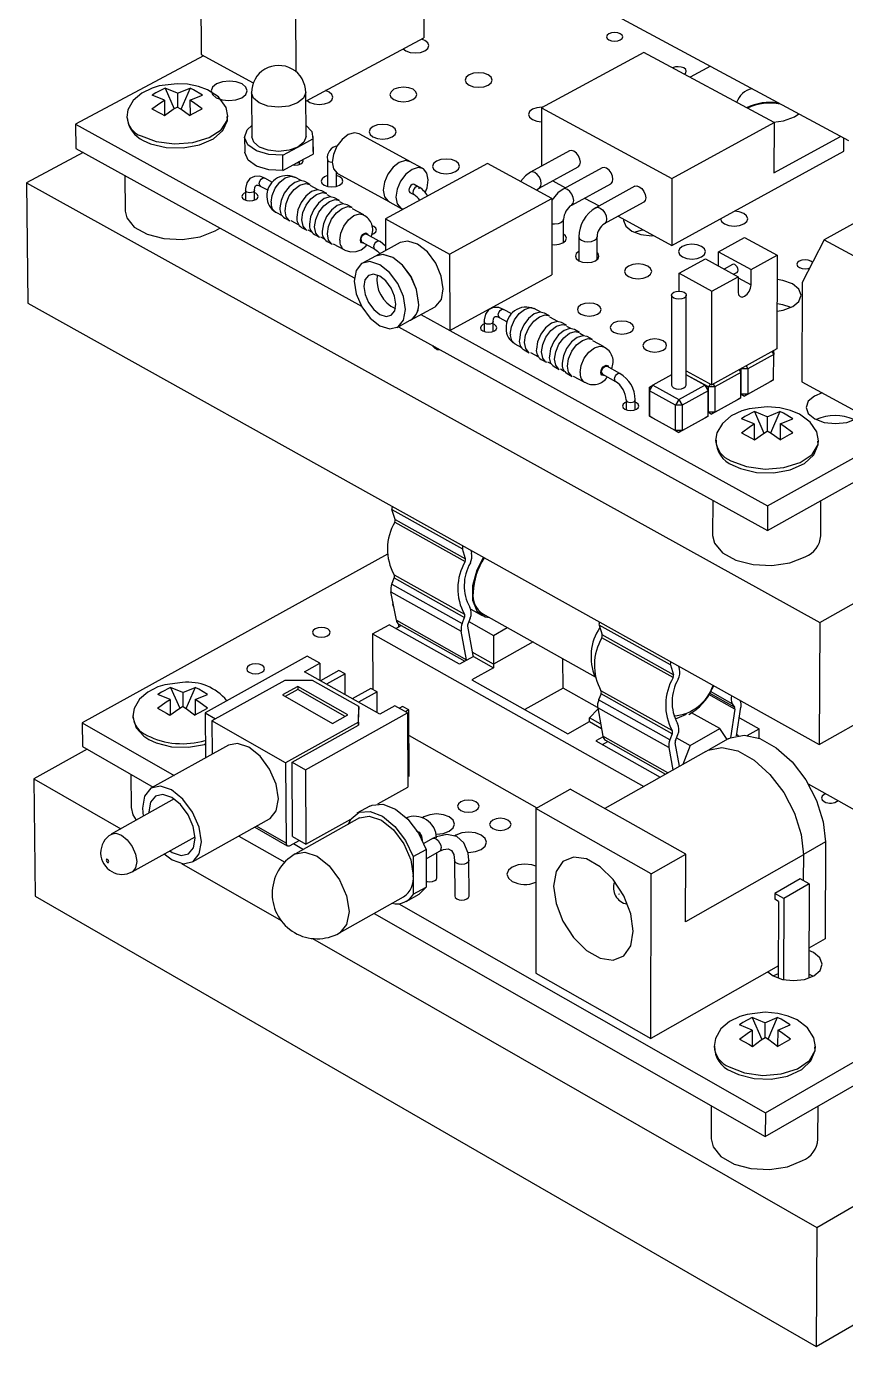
# Model space of a CAD drawing. Extents: x 0 to 155, y 0 to 224.
# Drawn here: x 86.56 to 105.65, y 97.74 to 128.52 of the extents above; entities that cross this region are included whole.
import ezdxf

# ---------------------------------------------------------------- set-up
doc = ezdxf.new("R2010")
doc.units = 0
doc.layers.get('0').update_dxf_attribs({"linetype": 'CONTINUOUS'})

msp = doc.modelspace()

# ---------------------------------------------------------------- linework, layer by layer
at = {"color": 7, "linetype": 'CONTINUOUS'}
for p, q in [((105.73, 125.853), (87.014, 135.939)), ((95.813, 130.544), (95.822, 128.258)), ((90.613, 130.158), (90.632, 127.872)), ((92.832, 128.951), (92.841, 127.468)), ((93.07, 126.78), (95.822, 128.258)), ((95.847, 128.196), (95.765, 128.228)), ((90.688, 127.841), (87.701, 126.246)), ((90.632, 127.872), (91.846, 127.208)), ((100.949, 127.92), (98.565, 126.63)), ((103.985, 126.282), (100.949, 127.92)), ((102.499, 127.594), (102.028, 127.338)), ((89.776, 126.807), (89.49, 126.921)), ((90.077, 126.968), (89.791, 127.082)), ((89.791, 127.082), (89.998, 126.602)), ((90.077, 126.968), (90.371, 127.082)), ((90.077, 126.968), (90.08, 126.641)), ((90.371, 127.082), (90.16, 126.589)), ((90.37, 126.807), (90.665, 126.921)), ((91.804, 126.977), (91.811, 125.949)), ((93.075, 125.958), (93.068, 126.986)), ((93.611, 126.994), (93.528, 127.027)), ((89.776, 126.807), (89.779, 126.448)), ((90.37, 126.807), (90.374, 126.454)), ((98.565, 126.63), (98.566, 125.268)), ((98.565, 126.63), (101.601, 124.981)), ((87.701, 126.246), (87.707, 125.68)), ((87.701, 126.246), (94.201, 122.66)), ((101.601, 124.981), (103.985, 126.282)), ((103.985, 126.282), (103.981, 125.11)), ((104.458, 126.413), (104.561, 126.483)), ((91.643, 125.947), (91.646, 125.593)), ((92.885, 125.711), (93.236, 125.9)), ((93.236, 125.9), (93.238, 125.546)), ((93.245, 125.605), (93.243, 125.959)), ((95.526, 125.361), (94.317, 126.023)), ((103.981, 125.11), (105.533, 125.959)), ((105.607, 125.612), (105.609, 125.919)), ((87.707, 125.68), (94.365, 122.002)), ((92.535, 125.522), (92.885, 125.711)), ((93.245, 125.605), (93.238, 125.546)), ((99.22, 125.624), (98.308, 125.128)), ((101.599, 123.416), (105.607, 125.612)), ((87.878, 125.586), (86.558, 124.88)), ((92.537, 125.168), (92.535, 125.522)), ((92.537, 125.168), (92.858, 125.341)), ((92.858, 125.341), (92.917, 125.373)), ((92.917, 125.373), (93.238, 125.546)), ((92.926, 125.309), (92.925, 125.377)), ((93.572, 125.416), (93.576, 124.794)), ((97.308, 125.329), (94.925, 124.037)), ((95.801, 125.21), (95.482, 125.385)), ((98.804, 124.512), (97.308, 125.329)), ((88.85, 125.049), (88.859, 124.22)), ((92.294, 124.888), (92.112, 124.988)), ((92.964, 124.93), (92.817, 125.011)), ((93.787, 124.796), (93.785, 125.112)), ((93.861, 125.018), (93.785, 125.046)), ((93.81, 125.095), (95.018, 124.432)), ((98.51, 124.756), (99.422, 125.252)), ((99.979, 125.229), (99.066, 124.732)), ((101.601, 124.981), (101.599, 123.416)), ((108.138, 125.194), (105.153, 123.552)), ((86.558, 124.88), (86.592, 122.071)), ((86.558, 124.88), (105.048, 114.63)), ((91.662, 124.702), (91.664, 124.475)), ((91.875, 124.476), (91.873, 124.704)), ((92.01, 124.803), (92.189, 124.704)), ((93.168, 124.842), (93.049, 124.907)), ((93.356, 124.714), (93.172, 124.815)), ((93.56, 124.627), (93.441, 124.692)), ((95.691, 124.788), (95.599, 124.839)), ((98.825, 124.928), (99.125, 124.764)), ((99.268, 124.36), (100.181, 124.857)), ((100.741, 124.796), (99.829, 124.298)), ((91.904, 124.635), (91.874, 124.648)), ((93.653, 124.551), (93.565, 124.6)), ((93.857, 124.463), (93.738, 124.529)), ((93.95, 124.388), (93.861, 124.437)), ((94.154, 124.3), (94.035, 124.366)), ((94.975, 124.457), (95.294, 124.282)), ((95.497, 124.653), (95.589, 124.602)), ((96.422, 123.216), (98.804, 124.512)), ((98.804, 124.512), (98.806, 122.732)), ((99.568, 124.523), (99.905, 124.34)), ((100.032, 123.926), (100.944, 124.424)), ((92.369, 124.195), (92.516, 124.113)), ((92.58, 124.054), (92.699, 123.988)), ((94.419, 124.13), (94.158, 124.274)), ((100.347, 124.098), (101.599, 123.416)), ((90.961, 123.756), (91.069, 123.823)), ((92.724, 123.999), (92.908, 123.897)), ((92.972, 123.838), (93.091, 123.772)), ((93.116, 123.783), (93.205, 123.734)), ((94.659, 123.858), (94.612, 123.877)), ((94.925, 124.037), (94.929, 123.297)), ((94.925, 124.037), (96.422, 123.216)), ((99.08, 123.488), (99.08, 124.028)), ((93.269, 123.674), (93.388, 123.609)), ((93.413, 123.619), (93.501, 123.571)), ((93.566, 123.511), (93.684, 123.446)), ((93.71, 123.456), (93.97, 123.312)), ((94.382, 123.497), (94.679, 123.334)), ((94.781, 123.52), (94.484, 123.683)), ((95.271, 123.483), (94.696, 123.171)), ((99.434, 123.619), (99.434, 123.061)), ((99.858, 123.085), (99.858, 123.619)), ((102.687, 123.27), (103.296, 123.604)), ((103.296, 123.604), (104.059, 123.19)), ((105.153, 123.552), (104.643, 122.552)), ((105.153, 123.552), (106.448, 122.85)), ((94.693, 123.169), (94.39, 123.005)), ((96.422, 123.216), (96.427, 121.432)), ((102.686, 122.941), (102.687, 123.27)), ((102.687, 123.27), (103.45, 122.855)), ((103.45, 122.855), (104.059, 123.19)), ((104.059, 123.19), (104.05, 121.005)), ((101.775, 122.769), (102.386, 123.105)), ((102.386, 123.105), (103.148, 122.689)), ((103.016, 122.977), (102.819, 122.868)), ((103.448, 122.496), (103.45, 122.855)), ((96.427, 121.432), (98.806, 122.732)), ((101.774, 122.352), (101.775, 122.769)), ((101.775, 122.769), (102.537, 122.353)), ((102.537, 122.353), (103.148, 122.689)), ((103.042, 122.747), (103.119, 122.789)), ((103.148, 122.689), (103.147, 122.33)), ((104.643, 122.552), (104.633, 120.238)), ((101.596, 122.259), (101.593, 120.161)), ((101.935, 120.161), (101.939, 122.258)), ((102.532, 120.166), (102.537, 122.353)), ((86.592, 122.071), (105.034, 111.778)), ((95.508, 121.673), (96.083, 121.987)), ((97.87, 121.821), (97.68, 121.925)), ((98.546, 121.863), (98.395, 121.946)), ((95.202, 121.507), (95.505, 121.672)), ((95.75, 121.805), (96.427, 121.432)), ((97.224, 121.64), (97.224, 121.41)), ((97.437, 121.411), (97.436, 121.641)), ((97.578, 121.738), (97.767, 121.634)), ((98.751, 121.774), (98.631, 121.841)), ((98.944, 121.644), (98.756, 121.747)), ((99.149, 121.556), (99.029, 121.622)), ((103.832, 116.773), (112.78, 121.769)), ((95.233, 121.523), (103.832, 116.773)), ((96.427, 121.432), (103.835, 117.346)), ((97.466, 121.572), (97.436, 121.585)), ((99.245, 121.478), (99.154, 121.529)), ((99.45, 121.39), (99.33, 121.456)), ((99.547, 121.313), (99.455, 121.363)), ((99.752, 121.224), (99.631, 121.291)), ((97.944, 121.123), (98.095, 121.04)), ((98.159, 120.98), (98.279, 120.914)), ((100.021, 121.052), (99.757, 121.197)), ((104.05, 121.005), (102.532, 120.166)), ((98.304, 120.925), (98.493, 120.821)), ((98.557, 120.761), (98.677, 120.695)), ((98.702, 120.705), (98.794, 120.655)), ((103.975, 120.875), (103.371, 120.541)), ((103.936, 120.942), (103.975, 120.875)), ((103.974, 120.957), (103.969, 120.961)), ((103.973, 120.285), (103.975, 120.875)), ((103.974, 120.957), (103.975, 120.875)), ((98.858, 120.595), (98.978, 120.529)), ((99.004, 120.539), (99.095, 120.489)), ((99.159, 120.429), (99.28, 120.363)), ((99.305, 120.373), (99.569, 120.228)), ((99.986, 120.413), (100.288, 120.247)), ((100.391, 120.434), (100.089, 120.601)), ((101.593, 120.402), (101.156, 120.161)), ((102.456, 120.118), (101.935, 120.404)), ((102.372, 120.161), (101.935, 120.4)), ((101.936, 120.493), (102.532, 120.166)), ((103.212, 120.453), (102.607, 120.118)), ((103.173, 120.52), (103.212, 120.453)), ((103.211, 120.536), (103.207, 120.539)), ((103.21, 119.863), (103.212, 120.453)), ((103.211, 120.536), (103.212, 120.453)), ((103.22, 120.541), (103.215, 120.544)), ((103.218, 119.951), (103.22, 120.541)), ((103.225, 120.549), (103.22, 120.541)), ((103.371, 120.541), (103.22, 120.541)), ((103.332, 120.608), (103.371, 120.541)), ((103.371, 120.541), (103.369, 119.951)), ((101.079, 119.523), (101.08, 120.113)), ((101.08, 120.03), (101.156, 120.161)), ((101.08, 120.113), (101.156, 120.161)), ((101.08, 120.03), (101.08, 120.113)), ((101.156, 120.161), (101.765, 119.826)), ((101.765, 119.826), (102.372, 120.161)), ((102.372, 120.161), (102.447, 120.03)), ((102.447, 120.113), (102.372, 120.161)), ((102.447, 120.113), (102.447, 120.03)), ((102.454, 119.528), (102.456, 120.118)), ((102.495, 120.186), (102.456, 120.118)), ((102.607, 120.118), (102.456, 120.118)), ((102.568, 120.186), (102.607, 120.118)), ((102.607, 120.118), (102.606, 119.528)), ((103.897, 120.238), (103.293, 119.903)), ((103.369, 119.951), (103.973, 120.285)), ((103.973, 120.285), (103.897, 120.238)), ((104.633, 120.238), (106.931, 118.98)), ((100.535, 119.817), (100.534, 119.586)), ((100.748, 119.586), (100.748, 119.817)), ((100.777, 119.749), (100.748, 119.762)), ((101.69, 119.695), (101.08, 120.03)), ((101.08, 120.03), (101.08, 119.44)), ((101.765, 119.826), (101.69, 119.695)), ((101.765, 119.826), (101.841, 119.695)), ((102.447, 120.03), (101.841, 119.695)), ((102.446, 119.44), (102.447, 120.03)), ((103.134, 119.815), (102.529, 119.48)), ((102.606, 119.528), (103.21, 119.863)), ((103.21, 119.863), (103.134, 119.815)), ((103.21, 119.956), (103.218, 119.951)), ((103.293, 119.903), (103.21, 119.949)), ((103.369, 119.951), (103.218, 119.951)), ((103.218, 119.951), (103.293, 119.903)), ((103.369, 119.951), (103.293, 119.903)), ((101.08, 119.44), (101.079, 119.523)), ((101.08, 119.44), (101.689, 119.104)), ((101.155, 119.392), (101.08, 119.44)), ((101.689, 119.104), (101.69, 119.695)), ((101.841, 119.695), (101.69, 119.695)), ((101.841, 119.695), (101.84, 119.104)), ((101.84, 119.104), (102.446, 119.44)), ((102.446, 119.44), (102.37, 119.392)), ((102.446, 119.533), (102.454, 119.528)), ((102.529, 119.48), (102.446, 119.526)), ((102.606, 119.528), (102.454, 119.528)), ((102.454, 119.528), (102.529, 119.48)), ((102.606, 119.528), (102.529, 119.48)), ((103.822, 119.424), (103.525, 119.544)), ((103.525, 119.544), (103.742, 119.037)), ((103.822, 119.424), (104.116, 119.544)), ((104.116, 119.544), (103.9, 119.043)), ((105.048, 114.63), (113.983, 119.653)), ((101.764, 119.057), (101.155, 119.392)), ((102.37, 119.392), (101.764, 119.057)), ((103.521, 119.257), (103.223, 119.377)), ((103.521, 119.257), (103.519, 118.889)), ((103.822, 119.424), (103.821, 119.087)), ((104.126, 119.257), (104.125, 118.89)), ((104.126, 119.257), (104.42, 119.377)), ((101.84, 119.104), (101.689, 119.104)), ((101.689, 119.104), (101.764, 119.057)), ((101.84, 119.104), (101.764, 119.057)), ((103.835, 117.346), (106.847, 119.026)), ((102.555, 117.478), (102.553, 116.658)), ((103.835, 117.346), (103.832, 116.773)), ((105.074, 116.647), (105.078, 117.469)), ((95.079, 117.259), (96.72, 116.343)), ((95.153, 117.031), (95.079, 117.259)), ((95.153, 117.031), (96.794, 116.114)), ((95.145, 116.965), (96.786, 116.048)), ((105.034, 111.778), (113.946, 116.823)), ((94.976, 116.217), (87.856, 112.283)), ((96.794, 116.114), (96.72, 116.343)), ((96.914, 116.311), (96.935, 116.245)), ((95.077, 115.523), (95.132, 115.664)), ((95.077, 115.523), (96.716, 114.604)), ((95.129, 115.736), (96.768, 114.818)), ((95.132, 115.664), (96.77, 114.746)), ((95.054, 115.342), (96.692, 114.423)), ((95.181, 114.679), (95.054, 115.342)), ((96.916, 114.936), (97.18, 114.788)), ((97.2, 114.825), (99.813, 113.362)), ((94.628, 114.36), (95.013, 114.573)), ((96.65, 113.653), (95.013, 114.573)), ((95.168, 114.486), (95.292, 114.555)), ((95.181, 114.679), (96.818, 113.759)), ((95.241, 114.584), (96.775, 113.722)), ((95.242, 114.527), (95.242, 114.583)), ((96.716, 114.604), (96.77, 114.746)), ((96.837, 114.537), (96.966, 113.857)), ((96.899, 114.731), (96.844, 114.589)), ((96.868, 114.65), (97.444, 114.327)), ((101.569, 113.636), (99.906, 114.565)), ((99.906, 114.565), (99.979, 114.335)), ((105.048, 114.63), (105.034, 111.778)), ((94.628, 114.36), (94.634, 113.061)), ((94.628, 114.36), (100.947, 110.805)), ((96.818, 113.759), (96.692, 114.423)), ((97.444, 114.327), (97.767, 114.507)), ((97.444, 114.327), (97.444, 113.657)), ((101.633, 113.341), (99.97, 114.269)), ((101.641, 113.407), (99.979, 114.335)), ((97.444, 113.657), (96.951, 113.933)), ((98.366, 114.172), (97.444, 113.657)), ((93.102, 113.839), (90.721, 112.519)), ((93.038, 113.477), (93.394, 113.675)), ((93.394, 113.675), (93.102, 113.839)), ((93.394, 113.675), (93.396, 113.274)), ((96.975, 113.834), (96.65, 113.653)), ((96.82, 113.748), (96.818, 113.759)), ((96.975, 113.834), (97.444, 113.57)), ((97.444, 113.657), (97.444, 113.57)), ((99.065, 113.094), (99.064, 113.781)), ((101.569, 113.636), (101.641, 113.407)), ((101.782, 113.539), (101.761, 113.605)), ((94.792, 112.486), (93.038, 113.477)), ((93.843, 113.508), (93.409, 113.267)), ((93.989, 113.426), (93.555, 113.185)), ((93.989, 113.426), (93.843, 113.508)), ((93.991, 112.938), (93.989, 113.426)), ((97.444, 113.57), (96.941, 113.29)), ((96.941, 113.29), (99.178, 112.033)), ((90.202, 112.994), (89.92, 113.113)), ((89.92, 113.113), (90.13, 112.625)), ((90.202, 112.994), (90.493, 113.113)), ((90.202, 112.994), (90.205, 112.66)), ((90.493, 113.113), (90.277, 112.612)), ((92.579, 113.273), (90.88, 112.33)), ((92.883, 113.134), (92.526, 112.936)), ((93.227, 113.273), (92.579, 113.273)), ((92.884, 113.065), (92.588, 112.901)), ((94.053, 112.473), (92.883, 113.134)), ((92.883, 113.134), (92.884, 113.065)), ((93.991, 112.438), (92.884, 113.065)), ((94.303, 112.665), (93.227, 113.273)), ((94.584, 113.09), (94.151, 112.848)), ((94.731, 113.007), (94.297, 112.766)), ((94.731, 113.007), (94.584, 113.09)), ((94.733, 112.519), (94.731, 113.007)), ((99.065, 113.094), (98.176, 112.596)), ((99.872, 112.641), (99.065, 113.094)), ((101.61, 112.105), (99.949, 113.036)), ((102.543, 113.083), (102.58, 113.148)), ((89.905, 112.83), (89.622, 112.949)), ((89.905, 112.83), (89.908, 112.466)), ((90.492, 112.83), (90.782, 112.949)), ((90.492, 112.83), (90.495, 112.472)), ((92.526, 112.936), (93.696, 112.274)), ((94.299, 112.3), (94.303, 112.665)), ((94.303, 112.665), (94.304, 112.595)), ((95.148, 112.685), (94.792, 112.486)), ((95.442, 112.519), (95.148, 112.685)), ((95.327, 112.67), (95.25, 112.627)), ((95.474, 112.588), (95.327, 112.67)), ((99.951, 112.964), (99.896, 112.821)), ((101.556, 111.891), (99.896, 112.821)), ((101.611, 112.033), (99.951, 112.964)), ((103.008, 112.733), (103.063, 112.652)), ((90.721, 112.519), (90.968, 112.379)), ((90.721, 112.519), (90.73, 111.466)), ((93.06, 111.191), (95.442, 112.519)), ((93.696, 112.274), (94.053, 112.473)), ((94.299, 112.231), (94.304, 112.595)), ((95.474, 112.588), (95.396, 112.545)), ((95.442, 112.519), (95.449, 110.789)), ((95.48, 111.032), (95.474, 112.588)), ((99.68, 112.402), (99.879, 112.604)), ((99.944, 112.253), (99.68, 112.402)), ((99.68, 112.315), (99.68, 112.402)), ((101.532, 111.708), (99.873, 112.639)), ((99.873, 112.639), (99.996, 111.974)), ((102.72, 112.152), (102.057, 112.523)), ((103.069, 112.608), (102.965, 111.936)), ((103.109, 111.983), (103.213, 112.656)), ((103.175, 112.407), (103.637, 112.149)), ((87.856, 112.283), (90, 111.06)), ((87.856, 112.283), (87.862, 111.732)), ((92.599, 111.353), (90.88, 112.33)), ((90.88, 112.33), (90.887, 111.553)), ((94.299, 112.3), (92.599, 111.353)), ((92.749, 111.367), (94.299, 112.231)), ((94.299, 112.3), (94.299, 112.231)), ((99.178, 112.033), (99.68, 112.315)), ((99.68, 112.315), (99.962, 112.157)), ((102.025, 111.76), (102.72, 112.152)), ((102.891, 111.897), (102.72, 112.152)), ((103.361, 111.994), (103.637, 112.149)), ((103.636, 111.927), (103.637, 112.149)), ((91.27, 111.767), (89.474, 110.768)), ((95.476, 111.988), (98.455, 110.304)), ((99.998, 111.963), (99.828, 111.867)), ((99.828, 111.867), (101.332, 111.022)), ((99.982, 111.78), (100.107, 111.851)), ((100.056, 111.879), (101.456, 111.092)), ((101.611, 112.033), (101.556, 111.891)), ((101.778, 111.274), (101.677, 111.824)), ((101.684, 111.876), (101.739, 112.018)), ((101.708, 111.938), (102.025, 111.76)), ((102.025, 111.76), (101.854, 111.317)), ((102.915, 111.911), (102.462, 111.655)), ((103.113, 112.013), (103.153, 111.991)), ((87.971, 111.67), (86.727, 110.982)), ((87.862, 111.732), (89.512, 110.79)), ((102.395, 111.622), (100.036, 110.291)), ((101.532, 111.708), (101.627, 111.189)), ((92.599, 111.353), (92.612, 109.481)), ((92.749, 111.367), (93.06, 111.191)), ((92.761, 109.634), (92.749, 111.367)), ((93.06, 111.191), (93.071, 109.457)), ((86.727, 110.982), (86.761, 108.245)), ((86.727, 110.982), (88.758, 109.818)), ((88.991, 111.087), (88.999, 110.309)), ((104.778, 110.866), (105.93, 110.221)), ((90.003, 110.511), (88.535, 109.694)), ((94.752, 110.398), (95.449, 110.789)), ((98.428, 110.289), (99.235, 110.743)), ((100.578, 109.985), (99.235, 110.743)), ((94.562, 110.346), (94.263, 110.179)), ((101.12, 108.768), (98.428, 110.289)), ((98.428, 110.289), (98.433, 106.453)), ((90.429, 109.044), (92.223, 110.046)), ((94.325, 110.068), (92.826, 109.229)), ((93.071, 109.457), (94.12, 110.044)), ((101.926, 109.225), (100.578, 109.985)), ((89.023, 108.812), (90.49, 109.631)), ((91.51, 109.648), (92.579, 109.038)), ((91.88, 109.855), (92.639, 109.422)), ((92.761, 109.634), (93.071, 109.457)), ((96.025, 109.587), (95.819, 109.471)), ((92.702, 109.427), (92.914, 109.546)), ((92.783, 109.473), (93.019, 109.337)), ((95.573, 109.168), (95.872, 109.336)), ((95.872, 109.336), (95.875, 108.458)), ((95.873, 109.115), (96.189, 109.293)), ((105.183, 109.509), (105.172, 107.249)), ((90.17, 109.009), (92.494, 107.677)), ((95.573, 109.168), (95.575, 108.729)), ((96.127, 108.674), (96.125, 109.256)), ((96.538, 109.08), (96.54, 108.247)), ((96.875, 108.248), (96.873, 109.081)), ((101.12, 108.768), (101.926, 109.225)), ((101.923, 107.65), (101.926, 109.225)), ((104.669, 109.213), (101.923, 107.65)), ((104.669, 109.213), (104.666, 108.607)), ((104.979, 100.521), (119.564, 108.997)), ((95.575, 108.729), (95.576, 108.29)), ((101.115, 104.924), (101.12, 108.768)), ((95.576, 108.29), (95.875, 108.458)), ((95.875, 108.458), (95.711, 108.289)), ((104.593, 108.648), (104.001, 108.311)), ((104.802, 108.53), (104.211, 108.193)), ((104.802, 108.53), (104.593, 108.648)), ((104.802, 108.53), (104.792, 106.334)), ((86.761, 108.245), (104.966, 97.743)), ((93.853, 107.387), (95.35, 108.231)), ((95.242, 108.07), (103.782, 103.197)), ((95.412, 108.121), (95.711, 108.289)), ((103.782, 103.197), (112.619, 108.293)), ((104.001, 108.311), (104, 108.172)), ((104.09, 108.121), (104, 108.172)), ((104.211, 108.193), (104.001, 108.311)), ((104.09, 108.121), (104.083, 106.334)), ((104.211, 108.193), (104.203, 106.3)), ((94.666, 107.845), (103.78, 102.639)), ((103.78, 102.639), (112.612, 107.739)), ((93.225, 107.258), (104.979, 100.521)), ((105.172, 107.249), (104.795, 107.033)), ((104.084, 106.623), (101.115, 104.924)), ((98.433, 106.453), (101.115, 104.924)), ((104.083, 106.432), (103.974, 106.386)), ((104.89, 106.382), (104.793, 106.425)), ((104.966, 97.743), (119.514, 106.252)), ((103.769, 105.292), (103.476, 105.416)), ((103.476, 105.416), (103.697, 104.902)), ((103.769, 105.292), (103.768, 104.947)), ((103.769, 105.292), (104.059, 105.416)), ((104.059, 105.416), (103.84, 104.907)), ((103.472, 105.121), (103.179, 105.246)), ((103.472, 105.121), (103.471, 104.748)), ((104.07, 105.121), (104.068, 104.748)), ((104.07, 105.121), (104.36, 105.246)), ((102.519, 103.359), (102.517, 102.59)), ((103.782, 103.197), (103.78, 102.639)), ((105.006, 102.579), (105.009, 103.349)), ((104.979, 100.521), (104.966, 97.743))]:
    msp.add_line(p, q, dxfattribs=at)
at = {"color": 8, "linetype": 'CONTINUOUS'}
for p, q in [((103.148, 122.659), (103.448, 122.496)), ((103.063, 112.652), (102.482, 112.977)), ((103.008, 112.733), (102.504, 113.015)), ((103.069, 112.608), (102.464, 112.946)), ((101.511, 111.123), (99.996, 111.974)), ((92.612, 109.481), (91.919, 109.877)), ((105.183, 109.509), (104.669, 109.217))]:
    msp.add_line(p, q, dxfattribs=at)
at = {"color": 7, "linetype": 'CONTINUOUS'}
for points in [[(100.401, 128.355), (100.34, 128.377), (100.268, 128.385), (100.196, 128.377), (100.135, 128.355), (100.094, 128.322), (100.08, 128.283), (100.094, 128.244), (100.135, 128.211), (100.196, 128.189), (100.268, 128.182), (100.34, 128.189), (100.401, 128.211), (100.442, 128.244), (100.456, 128.283), (100.442, 128.322), (100.401, 128.355)], [(95.342, 128.001), (95.401, 127.956), (95.503, 127.919), (95.623, 127.906), (95.743, 127.919), (95.845, 127.956), (95.914, 128.011), (95.938, 128.076), (95.915, 128.141), (95.847, 128.196), (95.847, 128.196)], [(97.321, 127.395), (97.219, 127.432), (97.099, 127.445), (96.979, 127.432), (96.877, 127.395), (96.808, 127.34), (96.784, 127.275), (96.807, 127.21), (96.875, 127.155), (96.977, 127.118), (97.097, 127.105), (97.217, 127.118), (97.32, 127.155), (97.388, 127.21), (97.413, 127.275), (97.389, 127.34), (97.321, 127.395)], [(101.888, 127.414), (101.925, 127.445), (101.939, 127.484), (101.924, 127.523), (101.883, 127.556)], [(90.07, 127.189), (89.654, 127.137), (89.489, 127.086), (89.246, 126.966), (89.048, 126.796), (88.925, 126.578), (88.9, 126.408)], [(91.254, 126.43), (91.213, 126.635), (91.034, 126.88), (90.779, 127.046), (90.568, 127.124), (90.312, 127.176), (90.07, 127.189)], [(91.583, 127.184), (91.448, 127.233), (91.288, 127.251), (91.127, 127.233), (90.99, 127.184), (90.898, 127.11), (90.864, 127.024), (90.894, 126.937), (90.983, 126.863), (91.118, 126.814), (91.279, 126.796), (91.44, 126.814), (91.577, 126.863), (91.669, 126.937), (91.703, 127.024), (91.673, 127.11), (91.583, 127.184)], [(89.791, 127.082), (89.571, 126.973), (89.49, 126.921)], [(90.665, 126.921), (90.456, 127.044), (90.371, 127.082)], [(93.103, 126.798), (93.162, 126.753), (93.264, 126.716), (93.384, 126.703), (93.505, 126.716), (93.607, 126.753), (93.676, 126.808), (93.701, 126.874), (93.678, 126.939), (93.611, 126.994), (93.611, 126.994)], [(95.569, 127.058), (95.468, 127.095), (95.348, 127.108), (95.227, 127.095), (95.125, 127.058), (95.056, 127.003), (95.031, 126.938), (95.054, 126.873), (95.122, 126.817), (95.224, 126.78), (95.344, 126.767), (95.464, 126.78), (95.567, 126.817), (95.636, 126.873), (95.66, 126.938), (95.637, 127.003), (95.569, 127.058)], [(89.482, 126.606), (89.688, 126.754), (89.776, 126.807)], [(89.482, 126.606), (89.69, 126.494), (89.775, 126.445)], [(89.775, 126.445), (89.982, 126.592), (90.069, 126.645)], [(90.357, 126.445), (90.155, 126.592), (90.069, 126.645)], [(90.357, 126.445), (90.576, 126.565), (90.658, 126.606)], [(90.658, 126.606), (90.456, 126.754), (90.37, 126.807)], [(98.587, 126.642), (98.578, 126.642), (98.458, 126.629), (98.355, 126.592), (98.287, 126.537), (98.263, 126.471), (98.286, 126.406), (98.355, 126.351), (98.457, 126.313), (98.565, 126.301)], [(89.233, 125.971), (89.586, 125.838), (90.007, 125.784), (90.437, 125.816), (90.818, 125.931), (91.098, 126.112), (91.24, 126.334), (91.254, 126.437)], [(89.282, 125.867), (89.451, 125.79), (89.817, 125.702), (90.211, 125.692), (90.591, 125.76), (90.919, 125.905), (91.138, 126.101), (91.244, 126.329), (91.239, 126.423)], [(92.535, 125.522), (92.207, 125.537), (91.92, 125.622), (91.721, 125.763), (91.643, 125.936), (91.701, 126.112), (91.809, 126.215)], [(93.073, 126.224), (93.212, 126.077), (93.236, 125.9)], [(95.085, 126.189), (94.983, 126.226), (94.862, 126.239), (94.742, 126.226), (94.639, 126.189), (94.57, 126.134), (94.545, 126.068), (94.568, 126.003), (94.636, 125.947), (94.738, 125.91), (94.858, 125.897), (94.979, 125.91), (95.082, 125.947), (95.151, 126.003), (95.176, 126.068), (95.152, 126.134), (95.085, 126.189)], [(103.971, 126.289), (104.203, 126.32), (104.458, 126.413)], [(92.885, 125.711), (92.679, 125.637), (92.437, 125.61), (92.195, 125.637), (91.992, 125.711), (91.857, 125.822), (91.811, 125.949)], [(93.075, 125.958), (93.075, 125.954), (93.024, 125.822), (92.885, 125.711)], [(94.317, 126.023), (94.205, 126.047), (94.061, 126.003), (93.918, 125.891), (93.796, 125.729), (93.715, 125.541), (93.688, 125.356), (93.717, 125.202), (93.799, 125.102), (93.81, 125.095)], [(92.537, 125.168), (92.21, 125.183), (91.922, 125.268), (91.723, 125.409), (91.646, 125.582), (91.646, 125.593)], [(99.321, 125.615), (99.264, 125.633), (99.22, 125.624)], [(99.422, 125.252), (99.426, 125.255), (99.459, 125.295), (99.47, 125.357), (99.459, 125.431), (99.426, 125.506), (99.378, 125.571), (99.321, 125.615)], [(92.771, 125.294), (92.818, 125.291), (92.891, 125.299), (92.953, 125.321), (92.994, 125.355), (93.009, 125.394), (93.004, 125.419)], [(96.564, 125.381), (96.462, 125.418), (96.341, 125.431), (96.22, 125.418), (96.118, 125.381), (96.049, 125.325), (96.024, 125.26), (96.047, 125.194), (96.115, 125.138), (96.218, 125.101), (96.338, 125.088), (96.46, 125.101), (96.562, 125.138), (96.631, 125.194), (96.656, 125.26), (96.632, 125.325), (96.564, 125.381)], [(92.112, 124.988), (91.999, 125.03), (91.872, 125.029), (91.768, 124.975), (91.697, 124.878), (91.664, 124.747), (91.662, 124.702)], [(93.575, 125.045), (93.503, 125.018), (93.448, 124.973), (93.428, 124.92), (93.446, 124.868), (93.5, 124.823), (93.582, 124.793), (93.679, 124.783), (93.776, 124.793), (93.858, 124.823), (93.914, 124.868), (93.934, 124.92), (93.915, 124.973), (93.861, 125.018), (93.861, 125.018)], [(95.924, 124.949), (95.894, 125.104), (95.812, 125.204), (95.69, 125.234), (95.546, 125.19), (95.402, 125.079), (95.281, 124.916), (95.2, 124.728), (95.172, 124.542), (95.201, 124.388), (95.283, 124.288), (95.342, 124.263)], [(98.308, 125.128), (98.187, 125.042), (98.076, 124.91)], [(100.181, 124.857), (100.185, 124.86), (100.218, 124.9), (100.229, 124.962), (100.218, 125.036), (100.185, 125.111), (100.137, 125.176), (100.08, 125.221), (100.022, 125.238), (99.979, 125.229)], [(91.873, 124.704), (91.881, 124.768), (91.899, 124.808), (91.921, 124.823), (91.963, 124.822), (92.01, 124.803)], [(91.873, 124.704), (91.873, 124.703), (91.873, 124.702)], [(93.049, 124.907), (92.945, 124.929), (92.812, 124.889), (92.68, 124.786), (92.568, 124.637), (92.493, 124.463), (92.468, 124.293)], [(92.699, 123.988), (92.69, 123.994), (92.614, 124.086), (92.586, 124.228), (92.612, 124.398), (92.686, 124.572), (92.798, 124.721), (92.931, 124.824), (93.064, 124.864), (93.168, 124.842)], [(93.441, 124.692), (93.338, 124.714), (93.205, 124.673), (93.072, 124.57), (92.96, 124.421), (92.885, 124.248), (92.86, 124.077)], [(95.599, 124.839), (95.576, 124.844), (95.548, 124.835), (95.519, 124.812), (95.494, 124.78), (95.478, 124.742), (95.473, 124.705), (95.479, 124.674), (95.495, 124.654), (95.497, 124.653)], [(95.855, 124.655), (95.896, 124.764), (95.924, 124.949)], [(98.449, 124.706), (98.474, 124.731), (98.51, 124.756)], [(99.066, 124.732), (98.943, 124.645), (98.801, 124.476)], [(100.741, 124.796), (100.786, 124.805), (100.843, 124.788), (100.9, 124.743), (100.949, 124.678), (100.981, 124.603), (100.992, 124.528), (100.981, 124.467), (100.948, 124.427), (100.944, 124.424)], [(91.663, 124.647), (91.636, 124.635), (91.594, 124.601), (91.579, 124.562), (91.592, 124.522), (91.633, 124.488), (91.694, 124.466), (91.767, 124.458), (91.839, 124.466), (91.902, 124.488), (91.943, 124.522), (91.959, 124.562), (91.945, 124.601), (91.904, 124.635), (91.904, 124.635)], [(93.091, 123.772), (93.082, 123.778), (93.006, 123.87), (92.979, 124.012), (93.004, 124.182), (93.078, 124.356), (93.191, 124.505), (93.323, 124.608), (93.456, 124.649), (93.56, 124.627)], [(93.738, 124.529), (93.634, 124.551), (93.501, 124.51), (93.369, 124.407), (93.256, 124.258), (93.182, 124.084), (93.157, 123.914)], [(93.388, 123.609), (93.379, 123.614), (93.303, 123.706), (93.275, 123.848), (93.301, 124.019), (93.375, 124.192), (93.487, 124.342), (93.62, 124.445), (93.753, 124.486), (93.857, 124.463)], [(94.035, 124.366), (93.931, 124.388), (93.798, 124.347), (93.666, 124.244), (93.553, 124.094), (93.479, 123.921), (93.453, 123.75)], [(88.859, 124.22), (88.896, 124.059), (89.072, 123.846), (89.372, 123.68), (89.76, 123.581), (90.188, 123.56), (90.605, 123.621), (90.961, 123.756)], [(93.684, 123.446), (93.675, 123.451), (93.599, 123.543), (93.572, 123.685), (93.598, 123.856), (93.672, 124.029), (93.784, 124.179), (93.917, 124.282), (94.05, 124.322), (94.154, 124.3)], [(102.736, 124.041), (102.736, 124.04), (102.76, 123.974), (102.829, 123.918), (102.933, 123.881), (103.054, 123.867), (103.175, 123.881), (103.278, 123.918), (103.346, 123.974), (103.369, 124.04), (103.345, 124.107), (103.276, 124.163), (103.276, 124.163)], [(103.276, 124.163), (103.173, 124.2), (103.054, 124.213)], [(94.61, 123.675), (94.657, 123.694), (94.703, 123.732), (94.72, 123.776), (94.704, 123.82), (94.659, 123.858)], [(100.478, 124.027), (100.476, 124.003), (100.526, 123.866), (100.669, 123.75), (100.881, 123.673), (101.132, 123.645), (101.176, 123.646)], [(100.936, 123.777), (100.879, 123.766), (100.743, 123.724)], [(93.968, 123.315), (93.976, 123.309), (94.115, 123.267), (94.244, 123.274), (94.362, 123.319), (94.47, 123.402), (94.494, 123.435)], [(94.357, 123.549), (94.363, 123.587), (94.379, 123.624), (94.403, 123.657), (94.432, 123.679), (94.461, 123.688), (94.484, 123.683)], [(94.928, 123.399), (94.805, 123.506), (94.781, 123.52)], [(96.083, 121.987), (96.101, 121.998), (96.23, 122.157), (96.275, 122.405), (96.228, 122.704), (96.097, 123.007), (95.903, 123.268), (95.673, 123.448), (95.445, 123.52), (95.271, 123.483)], [(98.805, 123.437), (98.868, 123.433), (98.973, 123.445), (99.063, 123.477), (99.122, 123.526), (99.143, 123.584), (99.122, 123.641), (99.08, 123.68)], [(102.294, 123.395), (102.191, 123.433), (102.07, 123.446), (101.948, 123.433), (101.845, 123.395), (101.777, 123.339), (101.753, 123.273), (101.778, 123.206), (101.847, 123.15), (101.95, 123.112), (102.072, 123.099), (102.193, 123.112), (102.296, 123.15), (102.364, 123.206), (102.388, 123.273), (102.364, 123.339), (102.294, 123.395)], [(94.679, 123.334), (94.743, 123.288), (94.798, 123.226)], [(95.697, 122.09), (95.65, 122.389), (95.519, 122.692), (95.324, 122.954), (95.095, 123.134), (94.867, 123.206), (94.693, 123.169)], [(95.7, 122.092), (95.653, 122.39), (95.522, 122.694), (95.327, 122.955), (95.098, 123.136), (94.87, 123.207), (94.696, 123.171)], [(99.434, 123.275), (99.433, 123.275), (99.374, 123.226), (99.353, 123.168), (99.374, 123.111), (99.433, 123.062), (99.523, 123.029), (99.628, 123.018), (99.733, 123.029), (99.823, 123.062), (99.882, 123.111), (99.903, 123.168), (99.882, 123.226), (99.858, 123.251)], [(95.394, 121.925), (95.347, 122.224), (95.216, 122.527), (95.021, 122.789), (94.792, 122.969), (94.563, 123.041), (94.37, 122.993), (94.242, 122.833), (94.198, 122.585), (94.245, 122.287), (94.375, 121.984), (94.57, 121.723), (94.799, 121.542), (95.027, 121.47), (95.221, 121.517), (95.349, 121.677), (95.394, 121.925)], [(101.039, 122.937), (100.936, 122.975), (100.814, 122.988), (100.693, 122.975), (100.589, 122.937), (100.521, 122.881), (100.497, 122.814), (100.521, 122.747), (100.59, 122.691), (100.693, 122.653), (100.815, 122.64), (100.937, 122.653), (101.04, 122.691), (101.108, 122.747), (101.132, 122.814), (101.108, 122.881), (101.039, 122.937)], [(103.119, 122.789), (103.121, 122.79), (103.138, 122.81), (103.144, 122.842), (103.138, 122.879), (103.122, 122.917), (103.097, 122.95), (103.068, 122.973), (103.039, 122.982), (103.016, 122.977)], [(104.882, 123.02), (104.842, 123.052), (104.78, 123.074), (104.707, 123.082), (104.634, 123.074), (104.573, 123.052), (104.532, 123.018), (104.518, 122.978), (104.533, 122.938), (104.574, 122.904), (104.637, 122.882), (104.71, 122.874), (104.782, 122.882), (104.817, 122.892)], [(95.169, 122.049), (95.14, 122.235), (95.058, 122.425), (94.937, 122.589), (94.793, 122.702), (94.65, 122.746), (94.53, 122.716), (94.449, 122.616), (94.422, 122.461), (94.451, 122.275), (94.533, 122.086), (94.654, 121.922), (94.797, 121.809), (94.94, 121.764), (95.061, 121.794), (95.142, 121.894), (95.169, 122.049)], [(104.054, 121.889), (104.199, 121.912), (104.419, 121.993), (104.565, 122.113), (104.615, 122.256), (104.561, 122.398), (104.413, 122.519)], [(104.413, 122.519), (104.192, 122.599), (104.057, 122.621)], [(101.647, 122.192), (101.609, 122.222), (101.596, 122.258), (101.609, 122.294), (101.646, 122.325), (101.702, 122.345), (101.767, 122.352), (101.833, 122.345), (101.889, 122.325), (101.926, 122.294), (101.939, 122.258), (101.926, 122.222), (101.889, 122.192), (101.834, 122.171), (101.768, 122.164), (101.702, 122.171), (101.647, 122.192)], [(103.147, 122.33), (103.159, 122.268), (103.191, 122.227), (103.24, 122.215), (103.297, 122.234), (103.355, 122.279), (103.404, 122.345), (103.437, 122.421), (103.448, 122.496)], [(97.68, 121.925), (97.567, 121.968), (97.437, 121.967), (97.332, 121.913), (97.259, 121.815), (97.225, 121.683), (97.224, 121.64)], [(99.871, 122.03), (99.781, 122.063), (99.676, 122.074), (99.57, 122.063), (99.48, 122.03), (99.42, 121.981), (99.399, 121.923), (99.42, 121.865), (99.48, 121.816), (99.57, 121.783), (99.675, 121.772), (99.781, 121.783), (99.871, 121.816), (99.931, 121.865), (99.952, 121.923), (99.931, 121.981), (99.871, 122.03)], [(104.36, 121.975), (104.19, 122.031), (104.055, 122.053)], [(97.436, 121.641), (97.444, 121.704), (97.463, 121.744), (97.486, 121.759), (97.531, 121.758), (97.578, 121.738)], [(97.436, 121.641), (97.436, 121.64), (97.436, 121.638)], [(98.631, 121.841), (98.527, 121.862), (98.394, 121.821), (98.262, 121.717), (98.149, 121.566), (98.074, 121.392), (98.048, 121.22)], [(98.279, 120.914), (98.27, 120.919), (98.195, 121.011), (98.168, 121.154), (98.194, 121.325), (98.269, 121.5), (98.382, 121.651), (98.515, 121.755), (98.648, 121.796), (98.751, 121.774)], [(99.029, 121.622), (98.925, 121.644), (98.793, 121.602), (98.66, 121.498), (98.547, 121.347), (98.472, 121.173), (98.446, 121.001)], [(100.634, 121.612), (100.544, 121.644), (100.439, 121.656), (100.333, 121.644), (100.243, 121.612), (100.184, 121.562), (100.163, 121.504), (100.184, 121.446), (100.244, 121.397), (100.333, 121.364), (100.439, 121.352), (100.545, 121.364), (100.635, 121.397), (100.694, 121.446), (100.715, 121.504), (100.694, 121.562), (100.634, 121.612)], [(97.224, 121.585), (97.195, 121.572), (97.154, 121.538), (97.139, 121.498), (97.153, 121.458), (97.194, 121.424), (97.256, 121.401), (97.329, 121.393), (97.403, 121.401), (97.465, 121.424), (97.507, 121.458), (97.521, 121.498), (97.507, 121.538), (97.466, 121.572), (97.466, 121.572)], [(98.677, 120.695), (98.668, 120.7), (98.593, 120.792), (98.566, 120.935), (98.592, 121.106), (98.668, 121.281), (98.78, 121.432), (98.913, 121.536), (99.046, 121.577), (99.149, 121.556)], [(99.33, 121.456), (99.227, 121.478), (99.094, 121.436), (98.961, 121.332), (98.848, 121.181), (98.773, 121.007), (98.747, 120.835)], [(98.978, 120.529), (98.969, 120.534), (98.894, 120.626), (98.867, 120.769), (98.894, 120.94), (98.969, 121.115), (99.081, 121.266), (99.214, 121.37), (99.347, 121.412), (99.45, 121.39)], [(99.631, 121.291), (99.528, 121.312), (99.395, 121.271), (99.262, 121.167), (99.15, 121.016), (99.075, 120.841), (99.048, 120.669)], [(99.28, 120.363), (99.271, 120.368), (99.195, 120.46), (99.169, 120.603), (99.195, 120.774), (99.27, 120.949), (99.383, 121.1), (99.516, 121.204), (99.649, 121.246), (99.752, 121.224)], [(101.399, 121.192), (101.309, 121.225), (101.204, 121.237), (101.098, 121.225), (101.008, 121.192), (100.948, 121.143), (100.927, 121.085), (100.949, 121.026), (101.009, 120.977), (101.099, 120.944), (101.205, 120.932), (101.31, 120.944), (101.4, 120.977), (101.46, 121.026), (101.481, 121.085), (101.459, 121.143), (101.399, 121.192)], [(99.962, 120.465), (99.967, 120.503), (99.984, 120.541), (100.008, 120.573), (100.037, 120.596), (100.066, 120.605), (100.089, 120.601)], [(101.593, 120.161), (101.593, 120.161), (101.606, 120.125), (101.643, 120.094)], [(101.643, 120.094), (101.699, 120.074), (101.764, 120.067), (101.83, 120.074), (101.885, 120.094), (101.922, 120.125), (101.935, 120.161)], [(100.535, 119.762), (100.505, 119.749), (100.464, 119.715), (100.449, 119.674), (100.464, 119.633), (100.505, 119.599), (100.568, 119.576), (100.641, 119.568), (100.715, 119.576), (100.777, 119.599), (100.819, 119.633), (100.833, 119.674), (100.819, 119.715), (100.777, 119.749), (100.777, 119.749)], [(105.106, 119.979), (104.925, 119.907), (104.779, 119.785), (104.729, 119.641), (104.782, 119.497), (104.932, 119.374), (105.155, 119.293), (105.417, 119.264), (105.679, 119.293), (105.899, 119.374), (106.028, 119.475)], [(103.825, 119.658), (103.401, 119.61), (103.234, 119.56), (102.985, 119.441), (102.782, 119.27), (102.652, 119.048), (102.623, 118.869)], [(103.525, 119.544), (103.305, 119.43), (103.223, 119.377)], [(105.021, 118.859), (104.982, 119.07), (104.829, 119.301), (104.579, 119.483), (104.367, 119.572), (104.118, 119.633), (103.825, 119.658)], [(104.42, 119.377), (104.204, 119.504), (104.116, 119.544)], [(103.226, 119.05), (103.433, 119.202), (103.521, 119.257)], [(104.424, 119.05), (104.215, 119.202), (104.126, 119.257)], [(102.978, 118.399), (103.343, 118.261), (103.773, 118.205), (104.21, 118.239), (104.594, 118.358), (104.873, 118.545), (105.011, 118.776), (105.021, 118.87)], [(103.026, 118.295), (103.2, 118.215), (103.575, 118.124), (103.976, 118.114), (104.362, 118.184), (104.694, 118.335), (104.911, 118.538), (105.013, 118.774), (105.005, 118.856)], [(103.226, 119.05), (103.443, 118.933), (103.531, 118.883)], [(103.531, 118.883), (103.737, 119.035), (103.825, 119.089)], [(104.123, 118.883), (103.914, 119.035), (103.825, 119.089)], [(104.123, 118.883), (104.343, 119.007), (104.424, 119.05)], [(102.553, 116.658), (102.598, 116.473), (102.784, 116.252), (103.095, 116.08), (103.494, 115.977), (103.931, 115.955), (104.354, 116.018), (104.711, 116.158)], [(97.208, 116.146), (97.054, 115.848), (96.952, 115.482), (96.953, 115.15), (97.056, 114.898), (97.247, 114.759), (97.353, 114.739)], [(95.103, 115.085), (95.094, 115.052), (95.109, 115.008), (95.12, 114.996)], [(93.286, 114.315), (93.352, 114.29), (93.431, 114.281), (93.51, 114.29), (93.578, 114.315), (93.623, 114.353), (93.639, 114.397), (93.624, 114.441), (93.58, 114.478), (93.514, 114.503), (93.435, 114.512), (93.356, 114.503), (93.288, 114.478), (93.243, 114.441), (93.227, 114.397), (93.242, 114.353), (93.286, 114.315)], [(91.751, 113.465), (91.818, 113.44), (91.897, 113.432), (91.976, 113.44), (92.044, 113.465), (92.089, 113.503), (92.106, 113.547), (92.091, 113.592), (92.047, 113.629), (91.98, 113.654), (91.901, 113.663), (91.822, 113.654), (91.754, 113.629), (91.709, 113.592), (91.692, 113.547), (91.707, 113.503), (91.751, 113.465)], [(90.195, 113.228), (89.785, 113.176), (89.623, 113.125), (89.385, 113.005), (89.19, 112.836), (89.066, 112.618), (89.04, 112.44)], [(89.92, 113.113), (89.703, 113.001), (89.622, 112.949)], [(90.782, 112.949), (90.576, 113.074), (90.493, 113.113)], [(89.614, 112.627), (89.818, 112.776), (89.905, 112.83)], [(89.904, 112.463), (90.108, 112.611), (90.194, 112.665)], [(90.478, 112.463), (90.279, 112.611), (90.194, 112.665)], [(90.775, 112.627), (90.576, 112.776), (90.492, 112.83)], [(89.046, 112.448), (89.041, 112.417), (89.119, 112.17), (89.296, 111.974), (89.415, 111.895), (89.582, 111.817), (89.943, 111.727), (90.332, 111.716), (90.708, 111.785), (90.727, 111.794)], [(89.614, 112.627), (89.82, 112.512), (89.904, 112.463)], [(90.478, 112.463), (90.695, 112.585), (90.775, 112.627)], [(101.938, 112.479), (101.719, 112.39), (101.677, 112.382)], [(91.74, 111.721), (91.477, 111.808), (91.27, 111.767)], [(102.915, 111.911), (102.966, 111.936), (103.287, 111.999), (103.654, 111.92), (104.036, 111.706), (104.403, 111.375), (104.724, 110.954), (104.974, 110.476), (105.131, 109.981), (105.183, 109.509)], [(92.223, 110.046), (92.236, 110.054), (92.383, 110.233), (92.433, 110.515), (92.378, 110.856), (92.227, 111.206), (92.003, 111.509), (91.74, 111.721)], [(102.395, 111.622), (102.447, 111.648), (102.769, 111.71), (103.137, 111.631), (103.52, 111.416), (103.887, 111.084), (104.209, 110.661), (104.459, 110.182), (104.616, 109.686), (104.669, 109.213)], [(89.77, 109.229), (89.958, 109.091), (90.22, 109.002), (90.441, 109.051), (90.588, 109.23), (90.637, 109.512), (90.582, 109.855), (90.431, 110.205), (90.206, 110.509), (89.943, 110.722), (89.681, 110.81), (89.46, 110.76), (89.314, 110.58), (89.265, 110.298), (89.283, 110.11)], [(89.899, 109.301), (89.956, 109.264), (90.163, 109.194), (90.337, 109.233), (90.452, 109.374), (90.491, 109.596), (90.448, 109.866), (90.329, 110.141), (90.152, 110.381), (89.944, 110.548), (89.738, 110.617), (89.564, 110.578), (89.449, 110.437), (89.41, 110.215), (89.411, 110.182)], [(105.192, 110.634), (105.15, 110.616), (105.106, 110.578), (105.091, 110.533), (105.107, 110.488), (105.153, 110.45)], [(88.999, 110.309), (89.036, 110.144), (89.117, 110.018)], [(94.057, 109.919), (94.124, 110.05), (94.314, 110.203), (94.57, 110.223), (94.86, 110.108), (95.147, 109.872), (95.395, 109.545), (95.573, 109.168)], [(94.562, 110.346), (94.613, 110.37), (94.869, 110.39), (95.159, 110.275), (95.446, 110.04), (95.694, 109.713), (95.872, 109.336)], [(96.68, 110.243), (96.761, 110.212), (96.856, 110.201), (96.952, 110.212), (97.034, 110.243), (97.088, 110.288), (97.107, 110.342), (97.089, 110.396), (97.035, 110.442), (96.954, 110.473), (96.858, 110.483), (96.763, 110.473), (96.681, 110.442), (96.627, 110.396), (96.607, 110.342), (96.626, 110.288), (96.68, 110.243)], [(94.325, 110.068), (94.55, 110.114), (94.832, 110.02), (95.115, 109.793), (95.356, 109.468), (95.517, 109.094), (95.575, 108.729)], [(96.099, 109.691), (96.115, 109.691), (96.275, 109.709), (96.411, 109.76), (96.502, 109.836), (96.534, 109.926), (96.503, 110.017), (96.413, 110.093), (96.278, 110.144), (96.119, 110.162), (95.959, 110.144), (95.824, 110.093), (95.788, 110.07)], [(97.426, 109.82), (97.507, 109.789), (97.603, 109.778), (97.699, 109.789), (97.78, 109.82), (97.835, 109.866), (97.854, 109.92), (97.835, 109.974), (97.781, 110.02), (97.7, 110.05), (97.604, 110.061), (97.509, 110.05), (97.427, 110.02), (97.373, 109.974), (97.353, 109.92), (97.372, 109.866), (97.426, 109.82)], [(95.644, 109.77), (95.714, 109.739), (95.77, 109.643), (95.789, 109.505)], [(96.873, 109.081), (96.857, 109.248), (96.757, 109.486), (96.588, 109.633), (96.359, 109.685), (96.119, 109.632), (96.025, 109.587)], [(96.847, 109.267), (96.862, 109.267), (97.022, 109.285), (97.158, 109.336), (97.249, 109.413), (97.281, 109.503), (97.25, 109.593), (97.16, 109.67), (97.025, 109.721), (96.865, 109.739), (96.705, 109.721), (96.569, 109.67), (96.532, 109.646)], [(96.189, 109.293), (96.28, 109.333), (96.39, 109.347), (96.463, 109.314), (96.519, 109.218), (96.538, 109.08)], [(88.448, 109.034), (88.459, 109.03), (88.469, 109.032), (88.475, 109.04), (88.477, 109.052), (88.475, 109.066), (88.468, 109.081), (88.458, 109.094), (88.447, 109.103), (88.436, 109.107), (88.427, 109.105), (88.421, 109.097), (88.418, 109.085), (88.421, 109.071), (88.427, 109.056), (88.437, 109.043), (88.448, 109.034)], [(98.43, 108.946), (98.338, 108.976), (98.178, 108.994), (98.018, 108.976), (97.882, 108.925), (97.791, 108.848), (97.759, 108.757), (97.791, 108.667), (97.881, 108.59)], [(100.698, 107.43), (100.643, 107.832), (100.482, 108.25), (100.235, 108.632), (99.932, 108.932), (99.611, 109.114), (99.309, 109.156), (99.063, 109.053), (98.902, 108.818), (98.847, 108.48), (98.903, 108.078), (99.064, 107.662), (99.309, 107.281), (99.611, 106.981), (99.932, 106.799), (100.234, 106.755), (100.481, 106.857), (100.642, 107.091), (100.698, 107.43)], [(95.875, 108.592), (95.895, 108.586), (95.959, 108.579), (96.023, 108.586), (96.077, 108.607), (96.114, 108.637), (96.127, 108.674), (96.127, 108.674)], [(96.54, 108.247), (96.553, 108.211), (96.589, 108.181)], [(96.589, 108.181), (96.643, 108.16), (96.707, 108.153), (96.771, 108.16), (96.826, 108.181), (96.862, 108.211), (96.875, 108.248), (96.875, 108.248)], [(100.371, 108.292), (100.371, 108.294), (100.37, 108.295), (100.369, 108.296), (100.368, 108.297), (100.367, 108.298), (100.366, 108.298), (100.365, 108.297), (100.365, 108.296), (100.365, 108.294), (100.366, 108.293), (100.367, 108.291), (100.368, 108.29), (100.369, 108.29), (100.37, 108.29), (100.371, 108.291), (100.371, 108.292)], [(103.839, 106.482), (103.961, 106.388), (104.18, 106.305), (104.438, 106.276), (104.695, 106.305), (104.913, 106.388), (105.057, 106.513), (105.107, 106.659), (105.054, 106.806), (104.906, 106.93), (104.795, 106.98)], [(103.773, 105.539), (103.355, 105.49), (103.19, 105.441), (102.947, 105.321), (102.746, 105.151), (102.617, 104.93), (102.586, 104.744)], [(103.476, 105.416), (103.259, 105.3), (103.179, 105.246)], [(104.953, 104.734), (104.915, 104.944), (104.765, 105.176), (104.52, 105.36), (104.311, 105.451), (104.069, 105.513), (103.773, 105.539)], [(104.36, 105.246), (104.146, 105.375), (104.059, 105.416)], [(103.181, 104.912), (103.385, 105.065), (103.472, 105.121)], [(104.364, 104.912), (104.157, 105.065), (104.07, 105.121)], [(102.936, 104.264), (103.297, 104.123), (103.721, 104.066), (104.152, 104.1), (104.531, 104.222), (104.807, 104.413), (104.943, 104.649), (104.953, 104.745)], [(102.981, 104.165), (103.153, 104.084), (103.523, 103.991), (103.92, 103.979), (104.301, 104.051), (104.629, 104.204), (104.844, 104.409), (104.945, 104.648), (104.938, 104.73)], [(103.181, 104.912), (103.395, 104.792), (103.482, 104.741)], [(103.482, 104.741), (103.686, 104.895), (103.773, 104.95)], [(104.066, 104.741), (103.86, 104.895), (103.773, 104.95)], [(104.066, 104.741), (104.283, 104.868), (104.364, 104.912)], [(102.517, 102.59), (102.561, 102.401), (102.745, 102.176), (103.052, 102), (103.445, 101.895), (103.877, 101.873), (104.294, 101.937), (104.647, 102.08)]]:
    msp.add_lwpolyline(points, dxfattribs=at)
at = {"color": 8, "linetype": 'CONTINUOUS'}
for points in [[(91.984, 126.74), (91.849, 126.851), (91.804, 126.977)], [(93.068, 126.986), (93.068, 126.982), (93.018, 126.851), (92.879, 126.74), (92.672, 126.665), (92.43, 126.639), (92.188, 126.665), (91.984, 126.74)], [(93.572, 125.416), (93.58, 125.395), (93.603, 125.376), (93.637, 125.364), (93.677, 125.359), (93.692, 125.36)], [(95.503, 125.37), (95.393, 125.397), (95.249, 125.353), (95.105, 125.241), (94.983, 125.079), (94.902, 124.891), (94.874, 124.705), (94.904, 124.551), (94.986, 124.451), (94.998, 124.448)], [(91.985, 124.855), (91.991, 124.892), (92.007, 124.929), (92.031, 124.962), (92.06, 124.984), (92.089, 124.993), (92.112, 124.988)], [(92.261, 124.423), (92.285, 124.586), (92.356, 124.752), (92.464, 124.895), (92.59, 124.993), (92.718, 125.032), (92.817, 125.011)], [(98.511, 124.757), (98.514, 124.759), (98.547, 124.799), (98.558, 124.861), (98.546, 124.935), (98.514, 125.01), (98.466, 125.075), (98.408, 125.12), (98.351, 125.137), (98.308, 125.128)], [(91.692, 124.663), (91.67, 124.681), (91.662, 124.702)], [(91.873, 124.702), (91.865, 124.681), (91.842, 124.663), (91.807, 124.65), (91.767, 124.646), (91.726, 124.65), (91.692, 124.663)], [(95.691, 124.788), (95.669, 124.793), (95.64, 124.784), (95.611, 124.762), (95.587, 124.729), (95.57, 124.692), (95.565, 124.655), (95.571, 124.624), (95.587, 124.604), (95.589, 124.603)], [(99.27, 124.361), (99.273, 124.363), (99.305, 124.403), (99.317, 124.465), (99.305, 124.539), (99.273, 124.614), (99.224, 124.679), (99.167, 124.724), (99.11, 124.742), (99.066, 124.732)], [(93.863, 123.541), (93.887, 123.705), (93.959, 123.871), (94.066, 124.014), (94.193, 124.112), (94.32, 124.152), (94.419, 124.13)], [(99.829, 124.298), (99.873, 124.308), (99.93, 124.29), (99.988, 124.245), (100.036, 124.18), (100.069, 124.105), (100.08, 124.03), (100.069, 123.969), (100.036, 123.929), (100.033, 123.927)], [(99.08, 124.027), (99.063, 123.983), (99.017, 123.946), (98.949, 123.921), (98.868, 123.912), (98.805, 123.917)], [(94.342, 123.541), (94.349, 123.586), (94.368, 123.631), (94.398, 123.67), (94.432, 123.697), (94.467, 123.708), (94.496, 123.7), (94.516, 123.677), (94.521, 123.663)], [(94.418, 123.477), (94.399, 123.473), (94.369, 123.48), (94.349, 123.504), (94.342, 123.541)], [(94.655, 123.386), (94.66, 123.423), (94.677, 123.461), (94.701, 123.493), (94.73, 123.516), (94.759, 123.524), (94.781, 123.52)], [(99.434, 123.619), (99.45, 123.575), (99.496, 123.537), (99.565, 123.512), (99.646, 123.503), (99.727, 123.512), (99.796, 123.537), (99.842, 123.575), (99.858, 123.618)], [(97.554, 121.79), (97.559, 121.828), (97.576, 121.866), (97.6, 121.898), (97.629, 121.921), (97.658, 121.93), (97.68, 121.925)], [(97.837, 121.352), (97.862, 121.517), (97.934, 121.683), (98.042, 121.827), (98.169, 121.927), (98.296, 121.967), (98.395, 121.946)], [(97.255, 121.599), (97.232, 121.618), (97.224, 121.64)], [(97.436, 121.638), (97.428, 121.618), (97.405, 121.599), (97.37, 121.586), (97.33, 121.582), (97.289, 121.586), (97.255, 121.599)], [(99.464, 120.457), (99.489, 120.621), (99.561, 120.789), (99.669, 120.933), (99.796, 121.033), (99.923, 121.073), (100.021, 121.052)], [(99.947, 120.457), (99.954, 120.502), (99.973, 120.547), (100.003, 120.587), (100.037, 120.614), (100.072, 120.625), (100.101, 120.618), (100.121, 120.594), (100.125, 120.58)], [(100.022, 120.393), (100.003, 120.389), (99.973, 120.396), (99.954, 120.42), (99.947, 120.457)], [(100.264, 120.299), (100.27, 120.336), (100.286, 120.374), (100.31, 120.407), (100.339, 120.43), (100.368, 120.439), (100.391, 120.434)], [(100.535, 119.817), (100.543, 119.794), (100.566, 119.775)], [(100.566, 119.775), (100.601, 119.763), (100.641, 119.758), (100.682, 119.763), (100.717, 119.775), (100.74, 119.794), (100.748, 119.817)], [(88.534, 109.693), (88.641, 109.715), (88.774, 109.67), (88.909, 109.561), (89.024, 109.405), (89.101, 109.226), (89.129, 109.052), (89.104, 108.907), (89.03, 108.816), (89.023, 108.812)], [(96.025, 109.587), (96.062, 109.594), (96.107, 109.579), (96.152, 109.543), (96.19, 109.491), (96.216, 109.431), (96.225, 109.373)], [(92.826, 109.229), (93.051, 109.274), (93.333, 109.179), (93.616, 108.951), (93.857, 108.626), (94.019, 108.251), (94.077, 107.885), (94.022, 107.584), (93.864, 107.394), (93.853, 107.387)], [(96.823, 109.013), (96.769, 108.993), (96.705, 108.985), (96.641, 108.993), (96.586, 109.013), (96.55, 109.044), (96.538, 109.08)], [(96.873, 109.081), (96.873, 109.08), (96.86, 109.044), (96.823, 109.013)]]:
    msp.add_lwpolyline(points, dxfattribs=at)
at = {"color": 7, "linetype": 'CONTINUOUS'}
for centre, radius, start, end in [((92.436, 126.982), 0.632, 0.337, 180.5037), ((101.75, 127.278), 0.308, 64.309, 114.7906), ((103.579, 126.593), 0.493, 103.267, 161.1201), ((103.892, 125.466), 1.288, 81.4498, 115.3967), ((103.894, 125.494), 1.244, 79.0706, 115.3428), ((89.405, 126.447), 0.507, 184.3502, 250.1043), ((89.543, 126.449), 0.638, 185.1998, 245.8254), ((93.858, 125.458), 0.289, 99.8493, 188.3912), ((92.843, 125.44), 0.101, 278.9205, 317.7162), ((92.626, 124.582), 0.463, 66.0674, 183.871), ((95.427, 124.305), 0.55, 28.8395, 61.3829), ((95.663, 124.743), 0.0531, 352.2031, 57.9563), ((92.56, 124.543), 0.396, 178.8539, 240.8094), ((95.407, 124.272), 0.377, 31.9684, 61.1274), ((99.495, 124.011), 0.416, 123.0406, 177.7554), ((92.71, 124.261), 0.244, 172.4856, 237.9394), ((93.102, 124.045), 0.244, 172.4471, 237.9298), ((94.255, 123.786), 0.375, 334.2088, 64.5927), ((100.245, 123.602), 0.811, 120.8494, 178.8024), ((93.399, 123.881), 0.244, 172.4179, 237.9225), ((93.695, 123.718), 0.244, 172.3888, 237.9152), ((100.244, 123.602), 0.387, 123.3201, 177.5532), ((94.41, 123.542), 0.053, 172.2895, 237.9324), ((95.455, 122.613), 0.729, 171.3302, 246.0525), ((95.281, 122.027), 0.42, 302.2008, 8.6236), ((95.284, 122.029), 0.42, 302.2008, 8.6233), ((98.206, 121.511), 0.468, 66.5332, 183.3439), ((98.125, 121.47), 0.387, 177.8839, 242.1346), ((96.238, 121.225), 0.257, 212.2121, 239.0743), ((96.159, 121.084), 0.096, 236.2453, 289.4127), ((98.288, 121.186), 0.243, 171.9348, 237.8001), ((98.686, 120.967), 0.243, 171.8953, 237.79), ((99.86, 120.708), 0.374, 333.6836, 64.9943), ((98.987, 120.801), 0.243, 171.8654, 237.7823), ((99.288, 120.635), 0.243, 171.8354, 237.7746), ((100.014, 120.458), 0.0527, 171.7343, 237.7907), ((100.02, 119.807), 0.729, 0.745, 59.3804), ((99.775, 120.551), 0.379, 237.3143, 328.2796), ((100.004, 119.798), 0.531, 2.0494, 57.648), ((105.405, 118.332), 1.117, 66.8437, 113.0216), ((103.163, 118.907), 0.541, 183.5423, 250.0001), ((103.241, 118.864), 0.608, 178.6516, 249.2733), ((95.176, 117.281), 0.0993, 151.1976, 192.8132), ((95.06, 117.008), 0.0959, 332.7602, 13.3505), ((96.209, 116.337), 1.236, 149.4641, 209.0784), ((96.818, 116.365), 0.0997, 151.1914, 192.6878), ((104.506, 116.69), 0.57, 291.0976, 355.6599), ((97.853, 115.418), 1.24, 149.4367, 208.936), ((96.7, 116.092), 0.0964, 332.7466, 13.2263), ((96.606, 116.168), 0.337, 332.75, 13.216), ((98.553, 115.261), 1.585, 146.5889, 177.6907), ((97.802, 115.485), 1.04, 149.4397, 208.9205), ((95.393, 115.391), 0.342, 157.252, 188.2318), ((95.064, 115.698), 0.0751, 333.1877, 30.2106), ((97.473, 115.254), 0.509, 171.984, 237.5524), ((96.703, 114.78), 0.0753, 333.1459, 30.0723), ((96.663, 114.85), 0.264, 333.1485, 30.0544), ((95.31, 114.695), 0.13, 187.0391, 238.0542), ((97.032, 114.471), 0.344, 157.2277, 188.1202), ((96.935, 114.551), 0.0982, 157.2271, 188.1112), ((100.002, 114.587), 0.0983, 150.6638, 192.9598), ((100.913, 113.834), 1.196, 145.8023, 203.3719), ((101.044, 113.634), 1.247, 149.3842, 208.658), ((99.884, 114.314), 0.0972, 332.7208, 12.9845), ((97.007, 113.863), 0.0421, 188.7135, 219.3063), ((101.665, 113.658), 0.0987, 150.6566, 192.8333), ((102.709, 112.703), 1.251, 149.3572, 208.5122), ((102.656, 112.772), 1.05, 149.3603, 208.4966), ((101.546, 113.385), 0.0976, 332.7074, 12.8579), ((101.449, 113.463), 0.342, 332.7108, 12.8476), ((90.317, 112.049), 1.186, 39.4772, 95.9352), ((99.884, 112.998), 0.0757, 333.0651, 29.8024), ((101.406, 113.572), 1.238, 298.3669, 336.7329), ((100.216, 112.687), 0.347, 157.1807, 187.903), ((103.221, 112.847), 0.241, 162.6087, 208.0834), ((102.993, 112.703), 0.226, 347.9316, 26.9408), ((89.558, 112.478), 0.519, 183.9452, 248.6297), ((103.007, 112.621), 0.0632, 347.7051, 29.29), ((101.544, 112.068), 0.076, 333.0233, 29.6607), ((101.502, 112.139), 0.266, 333.0261, 29.6426), ((90.197, 113.667), 1.867, 243.6538, 286.4702), ((100.124, 111.989), 0.129, 186.6127, 237.9482), ((101.877, 111.756), 0.348, 157.1563, 187.7893), ((101.776, 111.837), 0.0995, 157.1558, 187.7803), ((105.298, 110.71), 0.298, 240.8126, 307.3874), ((95.608, 109.602), 0.506, 0.477, 114.0669), ((88.786, 109.255), 0.498, 119.8427, 241.6446), ((92.668, 109.472), 0.0566, 171.1097, 307.3012), ((93.343, 108.307), 1.057, 119.2984, 180.3637), ((88.787, 109.217), 0.465, 239.2779, 300.1153), ((95.079, 108.653), 0.501, 302.7238, 8.7552), ((98.179, 109.183), 0.664, 243.3397, 292.3034), ((100.635, 108.445), 0.394, 161.2229, 257.9003), ((93.338, 108.304), 1.052, 180.206, 299.3496), ((95.193, 108.508), 0.441, 255.6472, 330.3961), ((103.139, 104.779), 0.553, 183.0809, 248.537), ((103.213, 104.736), 0.617, 178.6037, 247.8941), ((104.423, 102.619), 0.584, 292.5165, 356.0512)]:
    msp.add_arc(centre, radius, start, end, dxfattribs=at)
at = {"color": 8, "linetype": 'CONTINUOUS'}
for centre, radius, start, end in [((92.038, 124.848), 0.0532, 172.5225, 237.9909), ((92.493, 124.393), 0.234, 172.504, 237.9491), ((94.095, 123.51), 0.234, 172.3945, 237.5058), ((94.707, 123.379), 0.0531, 172.2981, 237.5686), ((97.606, 121.783), 0.0528, 171.9737, 237.8522), ((98.068, 121.32), 0.232, 171.9539, 237.8101), ((99.693, 120.424), 0.232, 171.8151, 237.5577), ((100.316, 120.291), 0.0527, 171.7253, 237.4649), ((101.575, 113.49), 1.043, 273.9184, 341.4019), ((96.146, 109.36), 0.0803, 302.6725, 8.671)]:
    msp.add_arc(centre, radius, start, end, dxfattribs=at)

doc.saveas('drawing.dxf')
